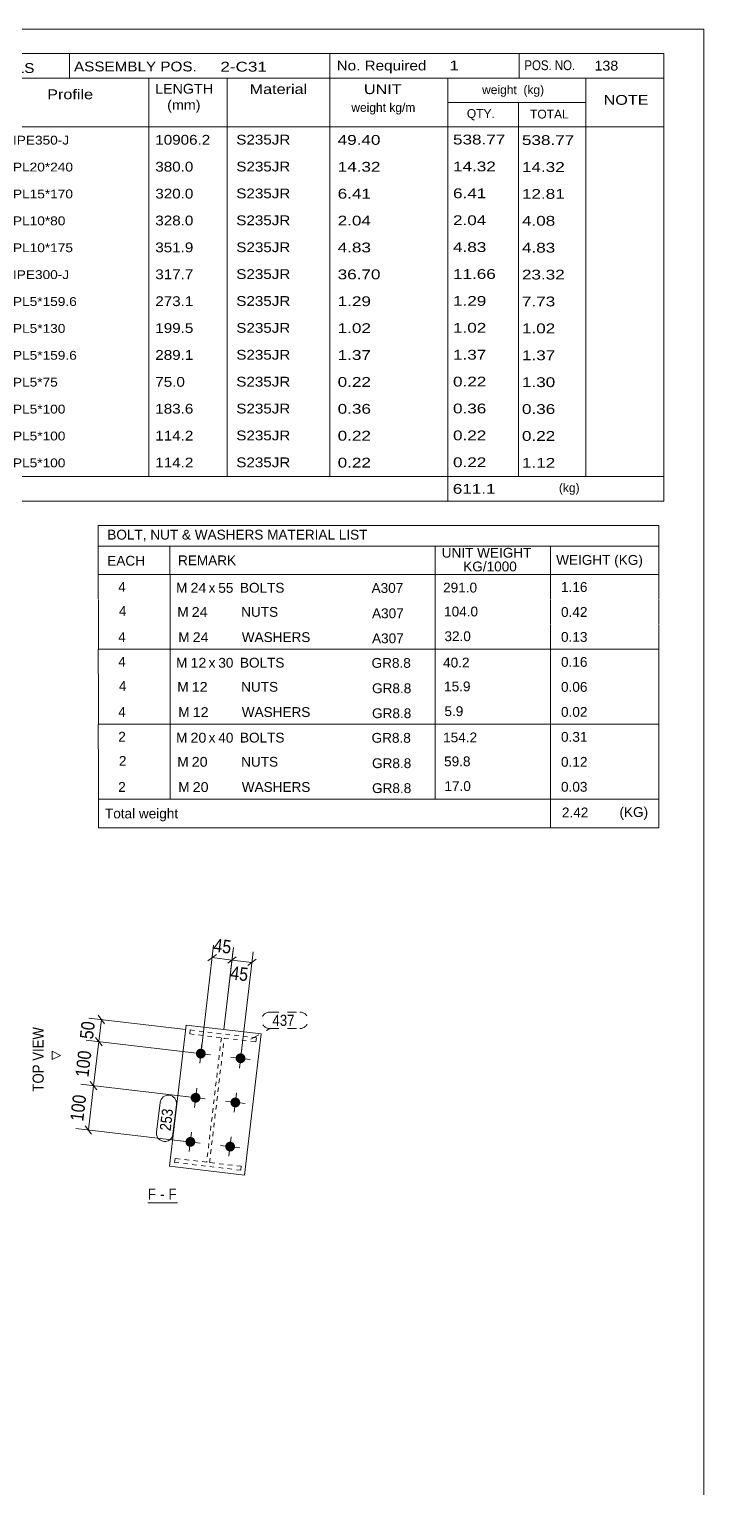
# Model space of a CAD drawing. Header units: millimetres. Extents: x 2 to 825, y 1 to 579.
# Drawn here: x 673.2 to 825, y 250.9 to 579 of the extents above; entities that cross this region are included whole.
import ezdxf

# ---------------------------------------------------------------- set-up
doc = ezdxf.new("R2010")
doc.units = ezdxf.units.MM
for name, pattern in [('XKITLINE00', [0]), ('XKITLINE01', [4, 1, -1, 1, -1]), ('XKITLINE02', [4, 2, -2]), ('XKITLINE03', [6, 3, -1, 1, -1])]:
    doc.linetypes.add(name, pattern=pattern)
for name, color, linetype, lineweight in [('Bolt', 3, 'Continuous', 0), ('Dimensions', 7, 'Continuous', 0), ('DrawingSheet', 5, 'Continuous', 0), ('OtherObjectType', 7, 'Continuous', 0), ('Part', 2, 'Continuous', 0), ('PartMark', 7, 'Continuous', 0)]:
    doc.layers.add(name, color=color, linetype=linetype, lineweight=lineweight)
doc.styles.add('ARIAL', font='ARIAL.TTF')
doc.styles.add('ARIAL_NARROW', font='ARIALN.TTF')

# ---------------------------------------------------------------- blocks, each defined once
blk = doc.blocks.new('*A121')
at = {"layer": 'Bolt'}
for points in [[(710.74, 348.7), (710.74, 348.73), (710.75, 348.75), (710.75, 348.78), (710.76, 348.81), (710.77, 348.83), (710.77, 348.86), (710.78, 348.88), (710.79, 348.91), (710.8, 348.93), (710.81, 348.96), (710.82, 348.98), (710.83, 349.01), (710.84, 349.03), (710.86, 349.06), (710.87, 349.08), (710.88, 349.1), (710.9, 349.13), (710.91, 349.15), (710.93, 349.17), (710.94, 349.19), (710.96, 349.22), (710.97, 349.24), (710.99, 349.26), (711.01, 349.28), (711.03, 349.3), (711.05, 349.32), (711.07, 349.34), (711.08, 349.35), (711.11, 349.37), (711.13, 349.39), (711.15, 349.41), (711.17, 349.42), (711.19, 349.44), (711.21, 349.45), (711.23, 349.47), (711.26, 349.48), (711.28, 349.5), (711.3, 349.51), (711.33, 349.52), (711.35, 349.54), (711.38, 349.55), (711.4, 349.56), (711.43, 349.57), (711.45, 349.58), (711.48, 349.59), (711.5, 349.59), (711.53, 349.6), (711.55, 349.61), (711.58, 349.62), (711.61, 349.62), (711.63, 349.63), (711.66, 349.63), (711.69, 349.63), (711.71, 349.64), (711.74, 349.64), (711.77, 349.64), (711.8, 349.64), (711.82, 349.64), (711.85, 349.64), (711.88, 349.64), (711.9, 349.64), (711.93, 349.64), (711.96, 349.64), (711.98, 349.63), (712.01, 349.63), (712.04, 349.62), (712.06, 349.62), (712.09, 349.61), (712.12, 349.61), (712.14, 349.6), (712.17, 349.59), (712.19, 349.58), (712.22, 349.57), (712.24, 349.56), (712.27, 349.55), (712.29, 349.54), (712.32, 349.53), (712.34, 349.52), (712.37, 349.5), (712.39, 349.49), (712.41, 349.48), (712.43, 349.46), (712.46, 349.45), (712.48, 349.43), (712.5, 349.41), (712.52, 349.4), (712.54, 349.38), (712.56, 349.36), (712.58, 349.34), (712.6, 349.33), (712.62, 349.31), (712.64, 349.29), (712.66, 349.27), (712.67, 349.25), (712.69, 349.22), (712.71, 349.2), (712.72, 349.18), (712.74, 349.16), (712.75, 349.14), (712.77, 349.11), (712.78, 349.09), (712.8, 349.07), (712.81, 349.04), (712.82, 349.02), (712.83, 348.99), (712.84, 348.97), (712.85, 348.94), (712.86, 348.92), (712.87, 348.89), (712.88, 348.87), (712.89, 348.84), (712.89, 348.82), (712.9, 348.79), (712.91, 348.76), (712.91, 348.74), (712.92, 348.71), (712.92, 348.68), (712.92, 348.66), (712.92, 348.63), (712.93, 348.6), (712.93, 348.58), (712.93, 348.55), (712.93, 348.52), (712.93, 348.5), (712.93, 348.47), (712.92, 348.44), (712.92, 348.41), (712.92, 348.39), (712.91, 348.36), (712.91, 348.33), (712.9, 348.31), (712.9, 348.28), (712.89, 348.26), (712.88, 348.23), (712.87, 348.2), (712.87, 348.18), (712.86, 348.15), (712.85, 348.13), (712.84, 348.1), (712.82, 348.08), (712.81, 348.05), (712.8, 348.03), (712.79, 348.01), (712.77, 347.98), (712.76, 347.96), (712.75, 347.94), (712.73, 347.91), (712.71, 347.89), (712.7, 347.87), (712.68, 347.85), (712.66, 347.83), (712.65, 347.81), (712.63, 347.79), (712.61, 347.77), (712.59, 347.75), (712.57, 347.73), (712.55, 347.71), (712.53, 347.7), (712.51, 347.68), (712.49, 347.66), (712.47, 347.65), (712.44, 347.63), (712.42, 347.62), (712.4, 347.6), (712.38, 347.59), (712.35, 347.58), (712.33, 347.56), (712.3, 347.55), (712.28, 347.54), (712.25, 347.53), (712.23, 347.52), (712.2, 347.51), (712.18, 347.5), (712.15, 347.49), (712.13, 347.48), (712.1, 347.48), (712.07, 347.47), (712.05, 347.47), (712.02, 347.46), (711.99, 347.46), (711.97, 347.45), (711.94, 347.45), (711.91, 347.45), (711.89, 347.45), (711.86, 347.44), (711.83, 347.44), (711.81, 347.44), (711.78, 347.44), (711.75, 347.45), (711.73, 347.45), (711.7, 347.45), (711.67, 347.45), (711.65, 347.46), (711.62, 347.46), (711.59, 347.47), (711.57, 347.47), (711.54, 347.48), (711.51, 347.49), (711.49, 347.5), (711.46, 347.51), (711.44, 347.52), (711.41, 347.52), (711.39, 347.54), (711.36, 347.55), (711.34, 347.56), (711.31, 347.57), (711.29, 347.58), (711.27, 347.6), (711.24, 347.61), (711.22, 347.63), (711.2, 347.64), (711.18, 347.66), (711.16, 347.67), (711.13, 347.69), (711.11, 347.71), (711.09, 347.72), (711.07, 347.74), (711.05, 347.76), (711.04, 347.78), (711.02, 347.8), (711, 347.82), (710.98, 347.84), (710.96, 347.86), (710.95, 347.88), (710.93, 347.91), (710.92, 347.93), (710.9, 347.95), (710.89, 347.97), (710.87, 348), (710.86, 348.02), (710.85, 348.04), (710.84, 348.07), (710.82, 348.09), (710.81, 348.12), (710.8, 348.14), (710.79, 348.17), (710.79, 348.19), (710.78, 348.22), (710.77, 348.24), (710.76, 348.27), (710.76, 348.3), (710.75, 348.32), (710.75, 348.35), (710.74, 348.38), (710.74, 348.4), (710.73, 348.43), (710.73, 348.46), (710.73, 348.48), (710.73, 348.51), (710.73, 348.54), (710.73, 348.56), (710.73, 348.59), (710.73, 348.62), (710.73, 348.65), (710.74, 348.67)], [(719.68, 347.64), (719.68, 347.67), (719.69, 347.7), (719.69, 347.72), (719.7, 347.75), (719.7, 347.78), (719.71, 347.8), (719.72, 347.83), (719.73, 347.85), (719.74, 347.88), (719.75, 347.9), (719.76, 347.93), (719.77, 347.95), (719.78, 347.98), (719.79, 348), (719.81, 348.03), (719.82, 348.05), (719.83, 348.07), (719.85, 348.09), (719.86, 348.12), (719.88, 348.14), (719.9, 348.16), (719.91, 348.18), (719.93, 348.2), (719.95, 348.22), (719.97, 348.24), (719.98, 348.26), (720, 348.28), (720.02, 348.3), (720.04, 348.32), (720.06, 348.34), (720.08, 348.35), (720.11, 348.37), (720.13, 348.38), (720.15, 348.4), (720.17, 348.41), (720.2, 348.43), (720.22, 348.44), (720.24, 348.46), (720.27, 348.47), (720.29, 348.48), (720.31, 348.49), (720.34, 348.5), (720.36, 348.51), (720.39, 348.52), (720.42, 348.53), (720.44, 348.54), (720.47, 348.55), (720.49, 348.55), (720.52, 348.56), (720.55, 348.57), (720.57, 348.57), (720.6, 348.58), (720.63, 348.58), (720.65, 348.58), (720.68, 348.59), (720.71, 348.59), (720.73, 348.59), (720.76, 348.59), (720.79, 348.59), (720.81, 348.59), (720.84, 348.59), (720.87, 348.58), (720.89, 348.58), (720.92, 348.58), (720.95, 348.57), (720.97, 348.57), (721, 348.56), (721.03, 348.56), (721.05, 348.55), (721.08, 348.54), (721.11, 348.53), (721.13, 348.53), (721.16, 348.52), (721.18, 348.51), (721.21, 348.5), (721.23, 348.49), (721.26, 348.47), (721.28, 348.46), (721.3, 348.45), (721.33, 348.44), (721.35, 348.42), (721.37, 348.41), (721.39, 348.39), (721.42, 348.38), (721.44, 348.36), (721.46, 348.34), (721.48, 348.33), (721.5, 348.31), (721.52, 348.29), (721.54, 348.27), (721.56, 348.25), (721.58, 348.23), (721.59, 348.21), (721.61, 348.19), (721.63, 348.17), (721.65, 348.15), (721.66, 348.13), (721.68, 348.1), (721.69, 348.08), (721.71, 348.06), (721.72, 348.04), (721.73, 348.01), (721.75, 347.99), (721.76, 347.96), (721.77, 347.94), (721.78, 347.91), (721.79, 347.89), (721.8, 347.86), (721.81, 347.84), (721.82, 347.81), (721.82, 347.79), (721.83, 347.76), (721.84, 347.74), (721.84, 347.71), (721.85, 347.68), (721.85, 347.66), (721.86, 347.63), (721.86, 347.6), (721.86, 347.58), (721.86, 347.55), (721.87, 347.52), (721.87, 347.49), (721.87, 347.47), (721.86, 347.44), (721.86, 347.41), (721.86, 347.39), (721.86, 347.36), (721.85, 347.33), (721.85, 347.31), (721.85, 347.28), (721.84, 347.25), (721.83, 347.23), (721.83, 347.2), (721.82, 347.17), (721.81, 347.15), (721.8, 347.12), (721.79, 347.1), (721.78, 347.07), (721.77, 347.05), (721.76, 347.02), (721.75, 347), (721.74, 346.98), (721.73, 346.95), (721.71, 346.93), (721.7, 346.9), (721.68, 346.88), (721.67, 346.86), (721.65, 346.84), (721.64, 346.82), (721.62, 346.8), (721.6, 346.77), (721.58, 346.75), (721.57, 346.73), (721.55, 346.71), (721.53, 346.7), (721.51, 346.68), (721.49, 346.66), (721.47, 346.64), (721.45, 346.62), (721.43, 346.61), (721.4, 346.59), (721.38, 346.58), (721.36, 346.56), (721.34, 346.55), (721.31, 346.53), (721.29, 346.52), (721.27, 346.51), (721.24, 346.5), (721.22, 346.49), (721.19, 346.47), (721.17, 346.46), (721.14, 346.45), (721.12, 346.45), (721.09, 346.44), (721.06, 346.43), (721.04, 346.42), (721.01, 346.42), (720.99, 346.41), (720.96, 346.41), (720.93, 346.4), (720.91, 346.4), (720.88, 346.39), (720.85, 346.39), (720.83, 346.39), (720.8, 346.39), (720.77, 346.39), (720.74, 346.39), (720.72, 346.39), (720.69, 346.39), (720.66, 346.39), (720.64, 346.4), (720.61, 346.4), (720.58, 346.4), (720.56, 346.41), (720.53, 346.41), (720.5, 346.42), (720.48, 346.43), (720.45, 346.43), (720.43, 346.44), (720.4, 346.45), (720.38, 346.46), (720.35, 346.47), (720.33, 346.48), (720.3, 346.49), (720.28, 346.5), (720.25, 346.52), (720.23, 346.53), (720.21, 346.54), (720.18, 346.56), (720.16, 346.57), (720.14, 346.59), (720.12, 346.6), (720.09, 346.62), (720.07, 346.63), (720.05, 346.65), (720.03, 346.67), (720.01, 346.69), (719.99, 346.71), (719.97, 346.73), (719.95, 346.75), (719.94, 346.77), (719.92, 346.79), (719.9, 346.81), (719.89, 346.83), (719.87, 346.85), (719.85, 346.87), (719.84, 346.9), (719.83, 346.92), (719.81, 346.94), (719.8, 346.96), (719.79, 346.99), (719.77, 347.01), (719.76, 347.04), (719.75, 347.06), (719.74, 347.09), (719.73, 347.11), (719.72, 347.14), (719.71, 347.16), (719.71, 347.19), (719.7, 347.22), (719.69, 347.24), (719.69, 347.27), (719.68, 347.29), (719.68, 347.32), (719.67, 347.35), (719.67, 347.38), (719.67, 347.4), (719.67, 347.43), (719.67, 347.46), (719.67, 347.48), (719.67, 347.51), (719.67, 347.54), (719.67, 347.56), (719.67, 347.59), (719.67, 347.62)], [(709.57, 338.77), (709.57, 338.79), (709.58, 338.82), (709.58, 338.85), (709.59, 338.87), (709.59, 338.9), (709.6, 338.93), (709.61, 338.95), (709.62, 338.98), (709.63, 339), (709.64, 339.03), (709.65, 339.05), (709.66, 339.08), (709.67, 339.1), (709.68, 339.13), (709.7, 339.15), (709.71, 339.17), (709.72, 339.2), (709.74, 339.22), (709.75, 339.24), (709.77, 339.26), (709.79, 339.28), (709.8, 339.31), (709.82, 339.33), (709.84, 339.35), (709.86, 339.37), (709.87, 339.39), (709.89, 339.41), (709.91, 339.42), (709.93, 339.44), (709.95, 339.46), (709.97, 339.48), (710, 339.49), (710.02, 339.51), (710.04, 339.52), (710.06, 339.54), (710.09, 339.55), (710.11, 339.57), (710.13, 339.58), (710.16, 339.59), (710.18, 339.6), (710.2, 339.62), (710.23, 339.63), (710.25, 339.64), (710.28, 339.65), (710.31, 339.65), (710.33, 339.66), (710.36, 339.67), (710.38, 339.68), (710.41, 339.68), (710.44, 339.69), (710.46, 339.7), (710.49, 339.7), (710.52, 339.7), (710.54, 339.71), (710.57, 339.71), (710.6, 339.71), (710.62, 339.71), (710.65, 339.71), (710.68, 339.71), (710.7, 339.71), (710.73, 339.71), (710.76, 339.71), (710.78, 339.7), (710.81, 339.7), (710.84, 339.7), (710.86, 339.69), (710.89, 339.69), (710.92, 339.68), (710.94, 339.67), (710.97, 339.67), (711, 339.66), (711.02, 339.65), (711.05, 339.64), (711.07, 339.63), (711.1, 339.62), (711.12, 339.61), (711.15, 339.6), (711.17, 339.59), (711.19, 339.57), (711.22, 339.56), (711.24, 339.54), (711.26, 339.53), (711.28, 339.51), (711.31, 339.5), (711.33, 339.48), (711.35, 339.47), (711.37, 339.45), (711.39, 339.43), (711.41, 339.41), (711.43, 339.39), (711.45, 339.37), (711.47, 339.36), (711.49, 339.34), (711.5, 339.31), (711.52, 339.29), (711.54, 339.27), (711.55, 339.25), (711.57, 339.23), (711.58, 339.21), (711.6, 339.18), (711.61, 339.16), (711.62, 339.14), (711.64, 339.11), (711.65, 339.09), (711.66, 339.06), (711.67, 339.04), (711.68, 339.01), (711.69, 338.99), (711.7, 338.96), (711.71, 338.94), (711.71, 338.91), (711.72, 338.89), (711.73, 338.86), (711.73, 338.83), (711.74, 338.81), (711.74, 338.78), (711.75, 338.75), (711.75, 338.73), (711.75, 338.7), (711.75, 338.67), (711.76, 338.65), (711.76, 338.62), (711.76, 338.59), (711.75, 338.56), (711.75, 338.54), (711.75, 338.51), (711.75, 338.48), (711.74, 338.46), (711.74, 338.43), (711.74, 338.4), (711.73, 338.38), (711.72, 338.35), (711.72, 338.32), (711.71, 338.3), (711.7, 338.27), (711.69, 338.25), (711.68, 338.22), (711.67, 338.2), (711.66, 338.17), (711.65, 338.15), (711.64, 338.12), (711.63, 338.1), (711.62, 338.08), (711.6, 338.05), (711.59, 338.03), (711.57, 338.01), (711.56, 337.98), (711.54, 337.96), (711.53, 337.94), (711.51, 337.92), (711.49, 337.9), (711.47, 337.88), (711.46, 337.86), (711.44, 337.84), (711.42, 337.82), (711.4, 337.8), (711.38, 337.78), (711.36, 337.77), (711.34, 337.75), (711.32, 337.73), (711.29, 337.72), (711.27, 337.7), (711.25, 337.69), (711.23, 337.67), (711.2, 337.66), (711.18, 337.64), (711.16, 337.63), (711.13, 337.62), (711.11, 337.61), (711.08, 337.6), (711.06, 337.59), (711.03, 337.58), (711.01, 337.57), (710.98, 337.56), (710.95, 337.55), (710.93, 337.55), (710.9, 337.54), (710.88, 337.53), (710.85, 337.53), (710.82, 337.53), (710.8, 337.52), (710.77, 337.52), (710.74, 337.52), (710.72, 337.51), (710.69, 337.51), (710.66, 337.51), (710.63, 337.51), (710.61, 337.51), (710.58, 337.51), (710.55, 337.52), (710.53, 337.52), (710.5, 337.52), (710.47, 337.53), (710.45, 337.53), (710.42, 337.54), (710.39, 337.54), (710.37, 337.55), (710.34, 337.56), (710.32, 337.57), (710.29, 337.57), (710.27, 337.58), (710.24, 337.59), (710.22, 337.6), (710.19, 337.62), (710.17, 337.63), (710.14, 337.64), (710.12, 337.65), (710.1, 337.67), (710.07, 337.68), (710.05, 337.69), (710.03, 337.71), (710.01, 337.73), (709.98, 337.74), (709.96, 337.76), (709.94, 337.78), (709.92, 337.79), (709.9, 337.81), (709.88, 337.83), (709.86, 337.85), (709.84, 337.87), (709.83, 337.89), (709.81, 337.91), (709.79, 337.93), (709.78, 337.95), (709.76, 337.97), (709.74, 338), (709.73, 338.02), (709.72, 338.04), (709.7, 338.07), (709.69, 338.09), (709.68, 338.11), (709.66, 338.14), (709.65, 338.16), (709.64, 338.19), (709.63, 338.21), (709.62, 338.24), (709.61, 338.26), (709.6, 338.29), (709.6, 338.31), (709.59, 338.34), (709.58, 338.37), (709.58, 338.39), (709.57, 338.42), (709.57, 338.45), (709.56, 338.47), (709.56, 338.5), (709.56, 338.53), (709.56, 338.55), (709.56, 338.58), (709.56, 338.61), (709.56, 338.63), (709.56, 338.66), (709.56, 338.69), (709.56, 338.71), (709.56, 338.74)], [(718.5, 337.71), (718.51, 337.74), (718.51, 337.77), (718.52, 337.79), (718.53, 337.82), (718.53, 337.85), (718.54, 337.87), (718.55, 337.9), (718.56, 337.92), (718.57, 337.95), (718.58, 337.97), (718.59, 338), (718.6, 338.02), (718.61, 338.05), (718.62, 338.07), (718.63, 338.09), (718.65, 338.12), (718.66, 338.14), (718.68, 338.16), (718.69, 338.19), (718.71, 338.21), (718.72, 338.23), (718.74, 338.25), (718.76, 338.27), (718.77, 338.29), (718.79, 338.31), (718.81, 338.33), (718.83, 338.35), (718.85, 338.37), (718.87, 338.39), (718.89, 338.4), (718.91, 338.42), (718.93, 338.44), (718.96, 338.45), (718.98, 338.47), (719, 338.48), (719.02, 338.5), (719.05, 338.51), (719.07, 338.52), (719.09, 338.54), (719.12, 338.55), (719.14, 338.56), (719.17, 338.57), (719.19, 338.58), (719.22, 338.59), (719.24, 338.6), (719.27, 338.61), (719.29, 338.62), (719.32, 338.62), (719.35, 338.63), (719.37, 338.64), (719.4, 338.64), (719.43, 338.64), (719.45, 338.65), (719.48, 338.65), (719.51, 338.65), (719.53, 338.66), (719.56, 338.66), (719.59, 338.66), (719.62, 338.66), (719.64, 338.66), (719.67, 338.65), (719.7, 338.65), (719.72, 338.65), (719.75, 338.65), (719.78, 338.64), (719.8, 338.64), (719.83, 338.63), (719.86, 338.63), (719.88, 338.62), (719.91, 338.61), (719.93, 338.6), (719.96, 338.6), (719.98, 338.59), (720.01, 338.58), (720.03, 338.57), (720.06, 338.55), (720.08, 338.54), (720.11, 338.53), (720.13, 338.52), (720.15, 338.5), (720.18, 338.49), (720.2, 338.48), (720.22, 338.46), (720.24, 338.44), (720.27, 338.43), (720.29, 338.41), (720.31, 338.39), (720.33, 338.38), (720.35, 338.36), (720.37, 338.34), (720.39, 338.32), (720.41, 338.3), (720.42, 338.28), (720.44, 338.26), (720.46, 338.24), (720.47, 338.22), (720.49, 338.2), (720.51, 338.17), (720.52, 338.15), (720.53, 338.13), (720.55, 338.1), (720.56, 338.08), (720.57, 338.06), (720.59, 338.03), (720.6, 338.01), (720.61, 337.98), (720.62, 337.96), (720.63, 337.93), (720.64, 337.91), (720.64, 337.88), (720.65, 337.86), (720.66, 337.83), (720.67, 337.8), (720.67, 337.78), (720.68, 337.75), (720.68, 337.72), (720.68, 337.7), (720.69, 337.67), (720.69, 337.64), (720.69, 337.62), (720.69, 337.59), (720.69, 337.56), (720.69, 337.54), (720.69, 337.51), (720.69, 337.48), (720.69, 337.46), (720.69, 337.43), (720.68, 337.4), (720.68, 337.38), (720.67, 337.35), (720.67, 337.32), (720.66, 337.3), (720.66, 337.27), (720.65, 337.24), (720.64, 337.22), (720.63, 337.19), (720.62, 337.17), (720.61, 337.14), (720.6, 337.12), (720.59, 337.09), (720.58, 337.07), (720.57, 337.04), (720.55, 337.02), (720.54, 337), (720.53, 336.97), (720.51, 336.95), (720.5, 336.93), (720.48, 336.91), (720.46, 336.89), (720.45, 336.86), (720.43, 336.84), (720.41, 336.82), (720.39, 336.8), (720.38, 336.78), (720.36, 336.76), (720.34, 336.75), (720.32, 336.73), (720.3, 336.71), (720.28, 336.69), (720.25, 336.68), (720.23, 336.66), (720.21, 336.65), (720.19, 336.63), (720.16, 336.62), (720.14, 336.6), (720.12, 336.59), (720.09, 336.58), (720.07, 336.57), (720.04, 336.55), (720.02, 336.54), (720, 336.53), (719.97, 336.52), (719.94, 336.51), (719.92, 336.51), (719.89, 336.5), (719.87, 336.49), (719.84, 336.49), (719.81, 336.48), (719.79, 336.47), (719.76, 336.47), (719.73, 336.47), (719.71, 336.46), (719.68, 336.46), (719.65, 336.46), (719.63, 336.46), (719.6, 336.46), (719.57, 336.46), (719.55, 336.46), (719.52, 336.46), (719.49, 336.46), (719.46, 336.47), (719.44, 336.47), (719.41, 336.47), (719.38, 336.48), (719.36, 336.48), (719.33, 336.49), (719.31, 336.5), (719.28, 336.5), (719.25, 336.51), (719.23, 336.52), (719.2, 336.53), (719.18, 336.54), (719.15, 336.55), (719.13, 336.56), (719.1, 336.57), (719.08, 336.58), (719.06, 336.6), (719.03, 336.61), (719.01, 336.63), (718.99, 336.64), (718.97, 336.65), (718.94, 336.67), (718.92, 336.69), (718.9, 336.7), (718.88, 336.72), (718.86, 336.74), (718.84, 336.76), (718.82, 336.78), (718.8, 336.79), (718.78, 336.81), (718.76, 336.83), (718.75, 336.86), (718.73, 336.88), (718.71, 336.9), (718.7, 336.92), (718.68, 336.94), (718.67, 336.96), (718.65, 336.99), (718.64, 337.01), (718.63, 337.03), (718.61, 337.06), (718.6, 337.08), (718.59, 337.11), (718.58, 337.13), (718.57, 337.16), (718.56, 337.18), (718.55, 337.21), (718.54, 337.23), (718.54, 337.26), (718.53, 337.28), (718.52, 337.31), (718.52, 337.34), (718.51, 337.36), (718.51, 337.39), (718.5, 337.42), (718.5, 337.44), (718.5, 337.47), (718.5, 337.5), (718.49, 337.52), (718.49, 337.55), (718.49, 337.58), (718.49, 337.61), (718.5, 337.63), (718.5, 337.66), (718.5, 337.69)], [(708.39, 328.84), (708.4, 328.86), (708.4, 328.89), (708.41, 328.92), (708.42, 328.94), (708.42, 328.97), (708.43, 329), (708.44, 329.02), (708.45, 329.05), (708.46, 329.07), (708.47, 329.1), (708.48, 329.12), (708.49, 329.15), (708.5, 329.17), (708.51, 329.19), (708.52, 329.22), (708.54, 329.24), (708.55, 329.26), (708.57, 329.29), (708.58, 329.31), (708.6, 329.33), (708.61, 329.35), (708.63, 329.37), (708.65, 329.4), (708.66, 329.42), (708.68, 329.44), (708.7, 329.45), (708.72, 329.47), (708.74, 329.49), (708.76, 329.51), (708.78, 329.53), (708.8, 329.54), (708.82, 329.56), (708.85, 329.58), (708.87, 329.59), (708.89, 329.61), (708.91, 329.62), (708.94, 329.64), (708.96, 329.65), (708.98, 329.66), (709.01, 329.67), (709.03, 329.68), (709.06, 329.7), (709.08, 329.71), (709.11, 329.71), (709.13, 329.72), (709.16, 329.73), (709.18, 329.74), (709.21, 329.75), (709.24, 329.75), (709.26, 329.76), (709.29, 329.76), (709.32, 329.77), (709.34, 329.77), (709.37, 329.78), (709.4, 329.78), (709.42, 329.78), (709.45, 329.78), (709.48, 329.78), (709.51, 329.78), (709.53, 329.78), (709.56, 329.78), (709.59, 329.78), (709.61, 329.77), (709.64, 329.77), (709.67, 329.77), (709.69, 329.76), (709.72, 329.76), (709.75, 329.75), (709.77, 329.74), (709.8, 329.74), (709.82, 329.73), (709.85, 329.72), (709.87, 329.71), (709.9, 329.7), (709.92, 329.69), (709.95, 329.68), (709.97, 329.67), (710, 329.65), (710.02, 329.64), (710.04, 329.63), (710.07, 329.61), (710.09, 329.6), (710.11, 329.58), (710.13, 329.57), (710.16, 329.55), (710.18, 329.54), (710.2, 329.52), (710.22, 329.5), (710.24, 329.48), (710.26, 329.46), (710.28, 329.44), (710.3, 329.42), (710.31, 329.4), (710.33, 329.38), (710.35, 329.36), (710.36, 329.34), (710.38, 329.32), (710.4, 329.3), (710.41, 329.27), (710.42, 329.25), (710.44, 329.23), (710.45, 329.2), (710.46, 329.18), (710.48, 329.16), (710.49, 329.13), (710.5, 329.11), (710.51, 329.08), (710.52, 329.06), (710.53, 329.03), (710.53, 329.01), (710.54, 328.98), (710.55, 328.95), (710.56, 328.93), (710.56, 328.9), (710.57, 328.87), (710.57, 328.85), (710.57, 328.82), (710.58, 328.79), (710.58, 328.77), (710.58, 328.74), (710.58, 328.71), (710.58, 328.69), (710.58, 328.66), (710.58, 328.63), (710.58, 328.61), (710.58, 328.58), (710.58, 328.55), (710.57, 328.53), (710.57, 328.5), (710.56, 328.47), (710.56, 328.45), (710.55, 328.42), (710.55, 328.39), (710.54, 328.37), (710.53, 328.34), (710.52, 328.32), (710.51, 328.29), (710.5, 328.27), (710.49, 328.24), (710.48, 328.22), (710.47, 328.19), (710.46, 328.17), (710.44, 328.14), (710.43, 328.12), (710.42, 328.1), (710.4, 328.07), (710.39, 328.05), (710.37, 328.03), (710.35, 328.01), (710.34, 327.99), (710.32, 327.97), (710.3, 327.95), (710.28, 327.93), (710.27, 327.91), (710.25, 327.89), (710.23, 327.87), (710.21, 327.85), (710.19, 327.83), (710.17, 327.82), (710.14, 327.8), (710.12, 327.79), (710.1, 327.77), (710.08, 327.76), (710.05, 327.74), (710.03, 327.73), (710.01, 327.71), (709.98, 327.7), (709.96, 327.69), (709.93, 327.68), (709.91, 327.67), (709.89, 327.66), (709.86, 327.65), (709.83, 327.64), (709.81, 327.63), (709.78, 327.62), (709.76, 327.62), (709.73, 327.61), (709.7, 327.6), (709.68, 327.6), (709.65, 327.59), (709.62, 327.59), (709.6, 327.59), (709.57, 327.58), (709.54, 327.58), (709.52, 327.58), (709.49, 327.58), (709.46, 327.58), (709.44, 327.58), (709.41, 327.58), (709.38, 327.59), (709.35, 327.59), (709.33, 327.59), (709.3, 327.6), (709.27, 327.6), (709.25, 327.61), (709.22, 327.61), (709.2, 327.62), (709.17, 327.63), (709.14, 327.63), (709.12, 327.64), (709.09, 327.65), (709.07, 327.66), (709.04, 327.67), (709.02, 327.68), (708.99, 327.7), (708.97, 327.71), (708.95, 327.72), (708.92, 327.73), (708.9, 327.75), (708.88, 327.76), (708.86, 327.78), (708.83, 327.79), (708.81, 327.81), (708.79, 327.83), (708.77, 327.84), (708.75, 327.86), (708.73, 327.88), (708.71, 327.9), (708.69, 327.92), (708.67, 327.94), (708.65, 327.96), (708.64, 327.98), (708.62, 328), (708.6, 328.02), (708.59, 328.04), (708.57, 328.07), (708.56, 328.09), (708.54, 328.11), (708.53, 328.13), (708.52, 328.16), (708.5, 328.18), (708.49, 328.21), (708.48, 328.23), (708.47, 328.25), (708.46, 328.28), (708.45, 328.31), (708.44, 328.33), (708.43, 328.36), (708.43, 328.38), (708.42, 328.41), (708.41, 328.43), (708.41, 328.46), (708.4, 328.49), (708.4, 328.51), (708.39, 328.54), (708.39, 328.57), (708.39, 328.59), (708.39, 328.62), (708.38, 328.65), (708.38, 328.68), (708.38, 328.7), (708.38, 328.73), (708.39, 328.76), (708.39, 328.78), (708.39, 328.81)], [(717.33, 327.78), (717.34, 327.81), (717.34, 327.84), (717.35, 327.86), (717.35, 327.89), (717.36, 327.91), (717.37, 327.94), (717.38, 327.97), (717.38, 327.99), (717.39, 328.02), (717.4, 328.04), (717.41, 328.07), (717.43, 328.09), (717.44, 328.12), (717.45, 328.14), (717.46, 328.16), (717.48, 328.19), (717.49, 328.21), (717.5, 328.23), (717.52, 328.26), (717.53, 328.28), (717.55, 328.3), (717.57, 328.32), (717.59, 328.34), (717.6, 328.36), (717.62, 328.38), (717.64, 328.4), (717.66, 328.42), (717.68, 328.44), (717.7, 328.46), (717.72, 328.47), (717.74, 328.49), (717.76, 328.51), (717.78, 328.52), (717.81, 328.54), (717.83, 328.55), (717.85, 328.57), (717.87, 328.58), (717.9, 328.59), (717.92, 328.61), (717.95, 328.62), (717.97, 328.63), (718, 328.64), (718.02, 328.65), (718.05, 328.66), (718.07, 328.67), (718.1, 328.68), (718.12, 328.69), (718.15, 328.69), (718.18, 328.7), (718.2, 328.7), (718.23, 328.71), (718.25, 328.71), (718.28, 328.72), (718.31, 328.72), (718.34, 328.72), (718.36, 328.72), (718.39, 328.73), (718.42, 328.73), (718.44, 328.73), (718.47, 328.73), (718.5, 328.72), (718.52, 328.72), (718.55, 328.72), (718.58, 328.72), (718.6, 328.71), (718.63, 328.71), (718.66, 328.7), (718.68, 328.69), (718.71, 328.69), (718.74, 328.68), (718.76, 328.67), (718.79, 328.66), (718.81, 328.65), (718.84, 328.64), (718.86, 328.63), (718.89, 328.62), (718.91, 328.61), (718.94, 328.6), (718.96, 328.59), (718.98, 328.57), (719.01, 328.56), (719.03, 328.54), (719.05, 328.53), (719.07, 328.51), (719.09, 328.5), (719.12, 328.48), (719.14, 328.46), (719.16, 328.45), (719.18, 328.43), (719.2, 328.41), (719.21, 328.39), (719.23, 328.37), (719.25, 328.35), (719.27, 328.33), (719.29, 328.31), (719.3, 328.29), (719.32, 328.26), (719.33, 328.24), (719.35, 328.22), (719.36, 328.2), (719.38, 328.17), (719.39, 328.15), (719.4, 328.13), (719.41, 328.1), (719.43, 328.08), (719.44, 328.05), (719.45, 328.03), (719.46, 328), (719.46, 327.98), (719.47, 327.95), (719.48, 327.93), (719.49, 327.9), (719.49, 327.87), (719.5, 327.85), (719.5, 327.82), (719.51, 327.79), (719.51, 327.77), (719.52, 327.74), (719.52, 327.71), (719.52, 327.69), (719.52, 327.66), (719.52, 327.63), (719.52, 327.61), (719.52, 327.58), (719.52, 327.55), (719.52, 327.52), (719.51, 327.5), (719.51, 327.47), (719.51, 327.44), (719.5, 327.42), (719.5, 327.39), (719.49, 327.36), (719.48, 327.34), (719.48, 327.31), (719.47, 327.29), (719.46, 327.26), (719.45, 327.24), (719.44, 327.21), (719.43, 327.19), (719.42, 327.16), (719.41, 327.14), (719.39, 327.11), (719.38, 327.09), (719.37, 327.07), (719.35, 327.04), (719.34, 327.02), (719.32, 327), (719.31, 326.98), (719.29, 326.95), (719.28, 326.93), (719.26, 326.91), (719.24, 326.89), (719.22, 326.87), (719.2, 326.85), (719.18, 326.83), (719.16, 326.82), (719.14, 326.8), (719.12, 326.78), (719.1, 326.76), (719.08, 326.75), (719.06, 326.73), (719.04, 326.72), (719.02, 326.7), (718.99, 326.69), (718.97, 326.67), (718.95, 326.66), (718.92, 326.65), (718.9, 326.63), (718.87, 326.62), (718.85, 326.61), (718.82, 326.6), (718.8, 326.59), (718.77, 326.58), (718.75, 326.58), (718.72, 326.57), (718.69, 326.56), (718.67, 326.55), (718.64, 326.55), (718.62, 326.54), (718.59, 326.54), (718.56, 326.54), (718.54, 326.53), (718.51, 326.53), (718.48, 326.53), (718.45, 326.53), (718.43, 326.53), (718.4, 326.53), (718.37, 326.53), (718.35, 326.53), (718.32, 326.53), (718.29, 326.53), (718.27, 326.54), (718.24, 326.54), (718.21, 326.55), (718.19, 326.55), (718.16, 326.56), (718.13, 326.56), (718.11, 326.57), (718.08, 326.58), (718.06, 326.59), (718.03, 326.6), (718.01, 326.61), (717.98, 326.62), (717.96, 326.63), (717.93, 326.64), (717.91, 326.65), (717.88, 326.67), (717.86, 326.68), (717.84, 326.69), (717.82, 326.71), (717.79, 326.72), (717.77, 326.74), (717.75, 326.76), (717.73, 326.77), (717.71, 326.79), (717.69, 326.81), (717.67, 326.83), (717.65, 326.84), (717.63, 326.86), (717.61, 326.88), (717.59, 326.9), (717.58, 326.92), (717.56, 326.95), (717.54, 326.97), (717.53, 326.99), (717.51, 327.01), (717.5, 327.03), (717.48, 327.06), (717.47, 327.08), (717.45, 327.1), (717.44, 327.13), (717.43, 327.15), (717.42, 327.18), (717.41, 327.2), (717.4, 327.23), (717.39, 327.25), (717.38, 327.28), (717.37, 327.3), (717.36, 327.33), (717.36, 327.35), (717.35, 327.38), (717.34, 327.41), (717.34, 327.43), (717.33, 327.46), (717.33, 327.49), (717.33, 327.51), (717.33, 327.54), (717.32, 327.57), (717.32, 327.59), (717.32, 327.62), (717.32, 327.65), (717.32, 327.67), (717.32, 327.7), (717.33, 327.73), (717.33, 327.76)]]:
    blk.add_hatch(color=3, dxfattribs=at).paths.add_polyline_path(points, flags=17)
at = {"layer": 'Bolt', "color": 3, "linetype": 'XKITLINE00', "lineweight": 0}
for p, q in [((709.64, 348.8), (714.01, 348.29)), ((711.57, 346.36), (712.09, 350.73)), ((720.51, 345.3), (721.02, 349.67)), ((718.58, 347.75), (722.95, 347.23)), ((708.47, 338.87), (712.84, 338.35)), ((710.4, 336.43), (710.91, 340.8)), ((719.34, 335.37), (719.85, 339.74)), ((717.41, 337.82), (721.78, 337.3)), ((707.3, 328.94), (711.67, 328.42)), ((709.23, 326.5), (709.74, 330.87)), ((718.16, 325.44), (718.68, 329.81)), ((716.24, 327.88), (720.61, 327.37))]:
    blk.add_line(p, q, dxfattribs=at)
blk = doc.blocks.new('*A122')
at = {"layer": 'Part', "color": 7, "linetype": 'XKITLINE01', "lineweight": 0}
for p, q in [((709.43, 353.86), (709.33, 352.97)), ((709.33, 352.97), (716.45, 352.13)), ((724.33, 352.1), (709.43, 353.86)), ((716.45, 352.13), (713.15, 324.12)), ((713.8, 324.04), (717.1, 352.05)), ((717.1, 352.05), (724.23, 351.21)), ((724.23, 351.21), (724.33, 352.1)), ((706.02, 324.96), (705.92, 324.07)), ((713.15, 324.12), (706.02, 324.96)), ((705.92, 324.07), (720.82, 322.31)), ((720.92, 323.2), (713.8, 324.04)), ((720.82, 322.31), (720.92, 323.2))]:
    blk.add_line(p, q, dxfattribs=at)
at = {"layer": 'Part', "color": 7, "linetype": 'XKITLINE03', "lineweight": 0}
blk.add_line((715.13, 338.08), (715.13, 338.08), dxfattribs=at)
blk = doc.blocks.new('*A123')
at = {"layer": 'Part', "color": 2, "linetype": 'XKITLINE00', "lineweight": 0}
for p, q in [((704.81, 323.19), (708.56, 354.97)), ((708.56, 354.97), (725.44, 352.98)), ((721.69, 321.2), (725.44, 352.98)), ((704.81, 323.19), (721.69, 321.2))]:
    blk.add_line(p, q, dxfattribs=at)
blk = doc.blocks.new('*A153')
at = {"layer": 'DrawingSheet', "color": 5, "linetype": 'XKITLINE00', "lineweight": 0}
for p, q in [((825, 579), (5, 579)), ((825, 5), (825, 579))]:
    blk.add_line(p, q, dxfattribs=at)
blk = doc.blocks.new('*A154')
at = {"layer": 'OtherObjectType', "color": 7, "linetype": 'XKITLINE00', "lineweight": 0}
for p, q in [((688.76, 467.35), (688.75, 456.35)), ((688.76, 467.35), (814.88, 467.35)), ((814.88, 467.35), (814.88, 456.35)), ((688.75, 462.7), (814.88, 462.7)), ((704.87, 462.71), (704.87, 456.35)), ((764.57, 462.71), (764.57, 456.35)), ((790.47, 462.69), (790.47, 456.35)), ((688.76, 456.32), (688.76, 450.82)), ((688.77, 456.35), (814.88, 456.35)), ((704.92, 456.35), (704.92, 450.73)), ((764.57, 456.35), (764.57, 450.73)), ((790.5, 456.35), (790.5, 450.85)), ((814.88, 456.35), (814.88, 450.85)), ((688.79, 450.73), (688.79, 445.12)), ((704.95, 450.73), (704.95, 445.11)), ((764.57, 450.73), (764.57, 445.11)), ((790.5, 450.73), (790.5, 445.23)), ((814.88, 450.73), (814.88, 445.23)), ((688.79, 445.1), (688.79, 439.53)), ((704.95, 445.11), (704.95, 439.49)), ((764.57, 445.11), (764.57, 439.49)), ((790.5, 445.11), (790.5, 439.5)), ((814.88, 445.11), (814.88, 439.5)), ((814.88, 439.5), (688.75, 439.53)), ((688.76, 439.46), (688.76, 433.96)), ((704.92, 439.49), (704.92, 433.87)), ((764.57, 439.49), (764.57, 433.87)), ((790.5, 439.49), (790.5, 433.99)), ((814.88, 439.49), (814.88, 433.99)), ((688.79, 433.87), (688.79, 428.26)), ((704.95, 433.87), (704.95, 428.26)), ((764.57, 433.87), (764.57, 428.26)), ((790.5, 433.87), (790.5, 428.37)), ((814.88, 433.87), (814.88, 428.37)), ((688.79, 428.24), (688.79, 422.67)), ((704.95, 428.25), (704.95, 422.64)), ((764.57, 428.26), (764.57, 422.64)), ((790.5, 428.25), (790.5, 422.65)), ((814.88, 428.25), (814.88, 422.64)), ((814.88, 422.64), (688.75, 422.67)), ((688.76, 422.61), (688.76, 417.11)), ((704.92, 422.63), (704.92, 417.02)), ((764.57, 422.64), (764.57, 417.02)), ((790.5, 422.63), (790.5, 417.13)), ((814.88, 422.64), (814.88, 417.14)), ((688.79, 417.02), (688.79, 411.4)), ((704.95, 417.02), (704.95, 411.4)), ((764.57, 417.02), (764.57, 411.4)), ((790.5, 417.01), (790.5, 411.51)), ((814.88, 417.02), (814.88, 411.52)), ((688.79, 411.38), (688.79, 405.82)), ((704.95, 411.4), (704.95, 405.78)), ((764.57, 411.4), (764.57, 405.78)), ((790.5, 411.4), (790.5, 405.79)), ((814.88, 411.4), (814.88, 405.79)), ((814.88, 405.79), (688.75, 405.82)), ((688.78, 405.78), (688.78, 399.37)), ((688.85, 405.78), (814.87, 405.78)), ((790.5, 405.75), (790.5, 399.33)), ((814.87, 405.75), (814.87, 399.34)), ((688.77, 399.33), (814.87, 399.33))]:
    blk.add_line(p, q, dxfattribs=at)
at = {"layer": 'OtherObjectType', "color": 7, "style": 'ARIAL_NARROW'}
for s, width, p in [('BOLT, NUT & WASHERS MATERIAL LIST', 1.211571, (690.79, 464.19)), ('EACH', 1.211571, (690.78, 458.32)), ('REMARK', 1.211571, (706.7, 458.41)), ('UNIT WEIGHT', 1.211571, (766.03, 460.12)), ('WEIGHT (KG)', 1.211571, (791.78, 458.5)), (' KG/1000', 1.211571, (770.02, 457.03)), ('4', 1.211571, (693.26, 452.45)), ('M', 1.211571, (706.26, 452.25)), ('24', 1.275, (709.5, 452.23)), ('x', 1.211571, (713.58, 452.23)), ('55', 1.211571, (715.76, 452.22)), ('BOLTS', 1.211571, (720.63, 452.24)), ('A307', 1.211571, (750.25, 452.19)), ('291.0', 1.211571, (766.34, 452.28)), ('1.16', 1.211571, (792.87, 452.41)), ('4', 1.211571, (693.4, 447.01)), ('M', 1.211571, (706.54, 446.81)), ('24', 1.275, (709.78, 446.79)), ('NUTS', 1.211571, (720.91, 446.81)), ('A307', 1.211571, (750.35, 446.49)), ('104.0', 1.211571, (766.56, 446.9)), ('0.42', 1.211571, (792.87, 446.79)), ('4', 1.211571, (693.24, 441.14)), ('M', 1.211571, (706.76, 441.14)), ('24', 1.275, (710, 441.12)), ('WASHERS', 1.211571, (721.04, 441.13)), ('A307', 1.211571, (750.35, 440.87)), ('32.0', 1.211571, (766.64, 441.34)), ('0.13', 1.211571, (792.87, 441.18)), ('4', 1.211571, (693.26, 435.6)), ('M', 1.211571, (706.26, 435.39)), ('12', 1.275, (709.5, 435.37)), ('x', 1.211571, (713.58, 435.37)), ('30', 1.211571, (715.76, 435.36)), ('BOLTS', 1.211571, (720.63, 435.38)), ('GR8.8', 1.211571, (750.25, 435.33)), ('40.2', 1.211571, (766.34, 435.42)), ('0.16', 1.211571, (792.87, 435.56)), ('4', 1.211571, (693.4, 430.15)), ('M', 1.211571, (706.54, 429.96)), ('12', 1.275, (709.78, 429.94)), ('NUTS', 1.211571, (720.91, 429.95)), ('GR8.8', 1.211571, (750.35, 429.63)), ('15.9', 1.211571, (766.56, 430.05)), ('0.06', 1.211571, (792.87, 429.94)), ('5.9', 1.211571, (766.64, 424.48)), ('4', 1.211571, (693.24, 424.28)), ('M', 1.211571, (706.76, 424.28)), ('12', 1.275, (710, 424.26)), ('WASHERS', 1.211571, (721.04, 424.28)), ('GR8.8', 1.211571, (750.35, 424.01)), ('0.02', 1.211571, (792.87, 424.32)), ('2', 1.211571, (693.26, 418.74)), ('M', 1.211571, (706.26, 418.53)), ('20', 1.275, (709.5, 418.51)), ('x', 1.211571, (713.58, 418.52)), ('40', 1.211571, (715.76, 418.51)), ('BOLTS', 1.211571, (720.63, 418.53)), ('GR8.8', 1.211571, (750.25, 418.48)), ('154.2', 1.211571, (766.34, 418.57)), ('0.31', 1.211571, (792.87, 418.7)), ('2', 1.211571, (693.4, 413.29)), ('M', 1.211571, (706.54, 413.1)), ('20', 1.275, (709.78, 413.08)), ('NUTS', 1.211571, (720.91, 413.09)), ('GR8.8', 1.211571, (750.35, 412.77)), ('59.8', 1.211571, (766.56, 413.19)), ('0.12', 1.211571, (792.87, 413.08)), ('2', 1.211571, (693.24, 407.43)), ('M', 1.211571, (706.76, 407.43)), ('20', 1.275, (710, 407.4)), ('WASHERS', 1.211571, (721.04, 407.42)), ('GR8.8', 1.211571, (750.35, 407.16)), ('17.0', 1.211571, (766.64, 407.62)), ('0.03', 1.211571, (792.87, 407.46)), ('Total weight', 1.211571, (690.26, 401.46)), ('2.42', 1.211571, (793.07, 401.69)), ('(KG)', 1.211571, (806.02, 401.78))]:
    blk.add_text(s, height=2.2, dxfattribs=dict(at, width=width)).set_placement(p)
blk = doc.blocks.new('*A159')
at = {"layer": 'OtherObjectType', "color": 7, "linetype": 'XKITLINE00', "lineweight": 0}
for p, q in [((639.98, 573.5), (815.98, 573.5)), ((682.26, 573.42), (682.26, 567.87)), ((740.85, 568), (740.85, 573.5)), ((783.43, 567.96), (783.43, 573.42)), ((815.98, 568), (815.98, 573.5)), ((639.98, 568), (815.98, 568)), ((700.12, 567.99), (700.13, 557)), ((717.78, 567.98), (717.78, 557)), ((740.85, 567.98), (740.85, 557)), ((767.43, 568), (767.43, 557)), ((798.42, 568), (798.42, 557)), ((815.98, 568), (815.98, 562.5)), ((767.45, 562.52), (798.45, 562.52)), ((783.28, 562.52), (783.28, 557)), ((815.98, 562.5), (815.98, 557)), ((639.98, 557), (815.98, 557)), ((700.12, 557), (700.11, 550.95)), ((717.79, 557), (717.79, 550.95)), ((740.87, 557), (740.87, 550.95)), ((767.44, 557), (767.44, 550.95)), ((783.33, 556.95), (783.33, 550.95)), ((798.43, 557), (798.43, 550.95)), ((815.98, 557), (815.98, 550.95)), ((700.12, 550.95), (700.11, 544.9)), ((717.79, 550.95), (717.79, 544.9)), ((740.87, 550.95), (740.87, 544.9)), ((767.44, 550.95), (767.44, 544.9)), ((783.33, 550.9), (783.33, 544.9)), ((798.43, 550.95), (798.43, 544.9)), ((815.98, 550.95), (815.98, 544.9)), ((700.12, 544.9), (700.11, 538.85)), ((717.79, 544.9), (717.79, 538.85)), ((740.87, 544.9), (740.87, 538.85)), ((767.44, 544.9), (767.44, 538.85)), ((783.33, 544.85), (783.33, 538.85)), ((798.43, 544.9), (798.43, 538.85)), ((815.98, 544.9), (815.98, 538.85)), ((700.12, 538.85), (700.11, 532.8)), ((717.79, 538.85), (717.79, 532.8)), ((740.87, 538.85), (740.87, 532.8)), ((767.44, 538.85), (767.44, 532.8)), ((783.33, 538.8), (783.33, 532.8)), ((798.43, 538.85), (798.43, 532.8)), ((815.98, 538.85), (815.98, 532.8)), ((700.12, 532.8), (700.11, 526.75)), ((717.79, 532.8), (717.79, 526.75)), ((740.87, 532.8), (740.87, 526.75)), ((767.44, 532.8), (767.44, 526.75)), ((783.33, 532.75), (783.33, 526.75)), ((798.43, 532.8), (798.43, 526.75)), ((815.98, 532.8), (815.98, 526.75)), ((700.12, 526.75), (700.11, 520.7)), ((717.79, 526.75), (717.79, 520.7)), ((740.87, 526.75), (740.87, 520.7)), ((767.44, 526.75), (767.44, 520.7)), ((783.33, 526.7), (783.33, 520.7)), ((798.43, 526.75), (798.43, 520.7)), ((815.98, 526.75), (815.98, 520.7)), ((700.12, 520.7), (700.11, 514.65)), ((717.79, 520.7), (717.79, 514.65)), ((740.87, 520.7), (740.87, 514.65)), ((767.44, 520.7), (767.44, 514.65)), ((783.33, 520.65), (783.33, 514.65)), ((798.43, 520.7), (798.43, 514.65)), ((815.98, 520.7), (815.98, 514.65)), ((700.12, 514.65), (700.11, 508.6)), ((717.79, 514.65), (717.79, 508.6)), ((740.87, 514.65), (740.87, 508.6)), ((767.44, 514.65), (767.44, 508.6)), ((783.33, 514.6), (783.33, 508.6)), ((798.43, 514.65), (798.43, 508.6)), ((815.98, 514.65), (815.98, 508.6)), ((700.12, 508.6), (700.11, 502.55)), ((717.79, 508.6), (717.79, 502.55)), ((740.87, 508.6), (740.87, 502.55)), ((767.44, 508.6), (767.44, 502.55)), ((783.33, 508.55), (783.33, 502.55)), ((798.43, 508.6), (798.43, 502.55)), ((815.98, 508.6), (815.98, 502.55)), ((700.12, 502.55), (700.11, 496.5)), ((717.79, 502.55), (717.79, 496.5)), ((740.87, 502.55), (740.87, 496.5)), ((767.44, 502.55), (767.44, 496.5)), ((783.33, 502.5), (783.33, 496.5)), ((798.43, 502.55), (798.43, 496.5)), ((815.98, 502.55), (815.98, 496.5)), ((700.12, 496.5), (700.11, 490.45)), ((717.79, 496.5), (717.79, 490.45)), ((740.87, 496.5), (740.87, 490.45)), ((767.44, 496.5), (767.44, 490.45)), ((783.33, 496.45), (783.33, 490.45)), ((798.43, 496.5), (798.43, 490.45)), ((815.98, 496.5), (815.98, 490.45)), ((700.12, 490.45), (700.11, 484.4)), ((717.79, 490.45), (717.79, 484.4)), ((740.87, 490.45), (740.87, 484.4)), ((767.44, 490.45), (767.44, 484.4)), ((783.33, 490.4), (783.33, 484.4)), ((798.43, 490.45), (798.43, 484.4)), ((815.98, 490.45), (815.98, 484.4)), ((700.12, 484.4), (700.11, 478.35)), ((717.79, 484.4), (717.79, 478.35)), ((740.87, 484.4), (740.87, 478.35)), ((767.44, 484.4), (767.44, 478.35)), ((783.33, 484.35), (783.33, 478.35)), ((798.43, 484.4), (798.43, 478.35)), ((815.98, 484.4), (815.98, 478.35)), ((639.98, 478.35), (815.98, 478.35)), ((767.44, 478.35), (767.44, 472.85)), ((815.98, 478.35), (815.98, 472.85)), ((639.98, 472.85), (815.98, 472.85))]:
    blk.add_line(p, q, dxfattribs=at)
at = {"layer": 'OtherObjectType', "color": 7, "style": 'ARIAL_NARROW'}
for s, height, width, p in [('BILL OF MATERIALS', 2.2, 1.36, (641.25, 569.16)), ('ASSEMBLY POS.', 2.2, 1.36, (683.3, 569.5)), ('2-C31', 2.2, 1.525501, (716.23, 569.46)), ('No. Required', 2.2, 1.36, (742.39, 569.72)), ('1', 2.2, 1.525501, (767.75, 569.72)), ('POS. NO.', 2.2, 1.02, (784.63, 569.79)), ('138', 2.2, 1.270501, (800.4, 569.69)), ('Profile', 2.2, 1.445, (677.26, 563.25)), ('LENGTH', 2.2, 1.275, (701.54, 564.49)), ('Material', 2.2, 1.445, (722.81, 564.41)), ('UNIT', 2.2, 1.445, (748.52, 564.4)), ('weight  (kg)', 1.98, 1.19, (775.11, 564.39)), ('(mm)', 2.2, 1.275, (704.26, 560.86)), ('weight kg/m', 1.98, 1.19, (745.69, 560.4)), ('NOTE', 2.2, 1.445, (802.44, 561.99)), ('QTY.', 1.98, 1.19, (771.68, 559.03)), ('TOTAL', 1.98, 1.19, (785.9, 558.91)), ('IPE350-J', 1.98, 1.355501, (669.56, 553.04)), ('10906.2', 2.2, 1.355501, (701.59, 553.01)), ('S235JR', 2.2, 1.355501, (719.81, 553.05)), ('49.40', 2.2, 1.525501, (742.62, 552.99)), ('538.77', 2.2, 1.525501, (768.57, 553.07)), ('538.77', 2.2, 1.525501, (784.08, 552.94)), ('PL20*240', 1.98, 1.355501, (669.56, 546.99)), ('380.0', 2.2, 1.355501, (701.59, 546.96)), ('S235JR', 2.2, 1.355501, (719.81, 547)), ('14.32', 2.2, 1.525501, (742.62, 546.94)), ('14.32', 2.2, 1.525501, (768.57, 547.02)), ('14.32', 2.2, 1.525501, (784.08, 546.89)), ('PL15*170', 1.98, 1.355501, (669.56, 540.94)), ('320.0', 2.2, 1.355501, (701.59, 540.91)), ('S235JR', 2.2, 1.355501, (719.81, 540.95)), ('6.41', 2.2, 1.525501, (742.62, 540.89)), ('6.41', 2.2, 1.525501, (768.57, 540.97)), ('12.81', 2.2, 1.525501, (784.08, 540.84)), ('PL10*80', 1.98, 1.355501, (669.56, 534.89)), ('328.0', 2.2, 1.355501, (701.59, 534.86)), ('S235JR', 2.2, 1.355501, (719.81, 534.9)), ('2.04', 2.2, 1.525501, (742.62, 534.84)), ('2.04', 2.2, 1.525501, (768.57, 534.92)), ('4.08', 2.2, 1.525501, (784.08, 534.79)), ('PL10*175', 1.98, 1.355501, (669.56, 528.84)), ('351.9', 2.2, 1.355501, (701.59, 528.81)), ('S235JR', 2.2, 1.355501, (719.81, 528.85)), ('4.83', 2.2, 1.525501, (742.62, 528.79)), ('4.83', 2.2, 1.525501, (768.57, 528.87)), ('4.83', 2.2, 1.525501, (784.08, 528.74)), ('S235JR', 2.2, 1.355501, (719.81, 522.8)), ('11.66', 2.2, 1.525501, (768.57, 522.82)), ('IPE300-J', 1.98, 1.355501, (669.56, 522.79)), ('317.7', 2.2, 1.355501, (701.59, 522.76)), ('36.70', 2.2, 1.525501, (742.62, 522.74)), ('23.32', 2.2, 1.525501, (784.08, 522.69)), ('PL5*159.6', 1.98, 1.355501, (669.56, 516.74)), ('273.1', 2.2, 1.355501, (701.59, 516.71)), ('S235JR', 2.2, 1.355501, (719.81, 516.75)), ('1.29', 2.2, 1.525501, (742.62, 516.69)), ('1.29', 2.2, 1.525501, (768.57, 516.77)), ('7.73', 2.2, 1.525501, (784.08, 516.64)), ('PL5*130', 1.98, 1.355501, (669.56, 510.69)), ('199.5', 2.2, 1.355501, (701.59, 510.66)), ('S235JR', 2.2, 1.355501, (719.81, 510.7)), ('1.02', 2.2, 1.525501, (742.62, 510.64)), ('1.02', 2.2, 1.525501, (768.57, 510.72)), ('1.02', 2.2, 1.525501, (784.08, 510.59)), ('PL5*159.6', 1.98, 1.355501, (669.56, 504.64)), ('289.1', 2.2, 1.355501, (701.59, 504.61)), ('S235JR', 2.2, 1.355501, (719.81, 504.65)), ('1.37', 2.2, 1.525501, (742.62, 504.59)), ('1.37', 2.2, 1.525501, (768.57, 504.67)), ('1.37', 2.2, 1.525501, (784.08, 504.54)), ('PL5*75', 1.98, 1.355501, (669.56, 498.59)), ('75.0', 2.2, 1.355501, (701.59, 498.56)), ('S235JR', 2.2, 1.355501, (719.81, 498.6)), ('0.22', 2.2, 1.525501, (742.62, 498.54)), ('0.22', 2.2, 1.525501, (768.57, 498.62)), ('1.30', 2.2, 1.525501, (784.08, 498.49)), ('PL5*100', 1.98, 1.355501, (669.56, 492.54)), ('183.6', 2.2, 1.355501, (701.59, 492.51)), ('S235JR', 2.2, 1.355501, (719.81, 492.55)), ('0.36', 2.2, 1.525501, (742.62, 492.49)), ('0.36', 2.2, 1.525501, (768.57, 492.57)), ('0.36', 2.2, 1.525501, (784.08, 492.44)), ('PL5*100', 1.98, 1.355501, (669.56, 486.49)), ('114.2', 2.2, 1.355501, (701.59, 486.46)), ('S235JR', 2.2, 1.355501, (719.81, 486.5)), ('0.22', 2.2, 1.525501, (742.62, 486.44)), ('0.22', 2.2, 1.525501, (768.57, 486.52)), ('0.22', 2.2, 1.525501, (784.08, 486.39)), ('PL5*100', 1.98, 1.355501, (669.56, 480.44)), ('114.2', 2.2, 1.355501, (701.59, 480.41)), ('S235JR', 2.2, 1.355501, (719.81, 480.45)), ('0.22', 2.2, 1.525501, (742.62, 480.39)), ('0.22', 2.2, 1.525501, (768.57, 480.47)), ('1.12', 2.2, 1.525501, (784.08, 480.34)), ('611.1', 2.2, 1.525501, (768.52, 474.49)), ('(kg)', 1.98, 1.19, (792.4, 474.86))]:
    blk.add_text(s, height=height, dxfattribs=dict(at, width=width)).set_placement(p)
blk = doc.blocks.new('*A316')
at = {"layer": 'Dimensions', "color": 7, "linetype": 'XKITLINE00', "lineweight": 0}
for p, q in [((710.83, 348.66), (686.03, 351.59)), ((687.69, 341.32), (688.86, 351.25)), ((688.12, 352.2), (689.61, 350.31)), ((709.66, 338.73), (684.86, 341.66)), ((686.95, 342.26), (688.43, 340.38))]:
    blk.add_line(p, q, dxfattribs=at)
at = {"layer": 'Dimensions', "color": 3}
for p in [(688.86, 351.25), (687.69, 341.32)]:
    blk.add_point(p, dxfattribs=at)
at = {"layer": 'Dimensions', "color": 3, "style": 'ARIAL', "width": 0.85}
blk.add_text('100', height=3, rotation=83.268, dxfattribs=at).set_placement((686.54, 343.13))
blk = doc.blocks.new('*A317')
at = {"layer": 'Dimensions', "color": 7, "linetype": 'XKITLINE00', "lineweight": 0}
for p, q in [((709.66, 338.73), (684.86, 341.66)), ((686.52, 331.39), (687.69, 341.32)), ((686.95, 342.26), (688.43, 340.38)), ((708.49, 328.8), (683.69, 331.73)), ((685.78, 332.33), (687.26, 330.45))]:
    blk.add_line(p, q, dxfattribs=at)
at = {"layer": 'Dimensions', "color": 3}
for p in [(687.69, 341.32), (686.52, 331.39)]:
    blk.add_point(p, dxfattribs=at)
at = {"layer": 'Dimensions', "color": 3, "style": 'ARIAL', "width": 0.85}
blk.add_text('100', height=3, rotation=83.268, dxfattribs=at).set_placement((685.37, 333.2))
blk = doc.blocks.new('*A318')
at = {"layer": 'Dimensions', "color": 7, "linetype": 'XKITLINE00', "lineweight": 0}
for p, q in [((711.95, 349.54), (714.71, 372.96)), ((715.32, 370.87), (713.43, 369.38)), ((717, 353.97), (719.18, 372.43)), ((714.38, 370.13), (718.84, 369.6)), ((719.79, 370.34), (717.9, 368.86))]:
    blk.add_line(p, q, dxfattribs=at)
at = {"layer": 'Dimensions', "color": 3}
for p in [(714.38, 370.13), (718.84, 369.6)]:
    blk.add_point(p, dxfattribs=at)
at = {"layer": 'Dimensions', "color": 3, "style": 'ARIAL', "width": 0.85}
blk.add_text('45', height=3, rotation=-6.7323, dxfattribs=at).set_placement((714.56, 371.47))
blk = doc.blocks.new('*A319')
at = {"layer": 'Dimensions', "color": 7, "linetype": 'XKITLINE00', "lineweight": 0}
for p, q in [((717, 353.97), (719.13, 371.98)), ((720.88, 348.48), (723.59, 371.46)), ((719.79, 370.34), (717.9, 368.86)), ((718.84, 369.6), (723.31, 369.07)), ((724.26, 369.82), (722.37, 368.33))]:
    blk.add_line(p, q, dxfattribs=at)
at = {"layer": 'Dimensions', "color": 3}
for p in [(718.84, 369.6), (723.31, 369.07)]:
    blk.add_point(p, dxfattribs=at)
at = {"layer": 'Dimensions', "color": 3, "style": 'ARIAL', "width": 0.85}
blk.add_text('45', height=3, rotation=-6.7323, dxfattribs=at).set_placement((718.36, 365.28))
blk = doc.blocks.new('*A320')
at = {"layer": 'Dimensions', "color": 7, "linetype": 'XKITLINE00', "lineweight": 0}
for p, q in [((708.44, 353.98), (686.62, 356.55)), ((688.71, 357.16), (690.19, 355.28)), ((688.86, 351.25), (689.45, 356.22)), ((710.83, 348.66), (686.03, 351.59)), ((688.12, 352.2), (689.61, 350.31))]:
    blk.add_line(p, q, dxfattribs=at)
at = {"layer": 'Dimensions', "color": 3}
for p in [(689.45, 356.22), (688.86, 351.25)]:
    blk.add_point(p, dxfattribs=at)
at = {"layer": 'Dimensions', "color": 3, "style": 'ARIAL', "width": 0.85}
blk.add_text('50', height=3, rotation=83.268, dxfattribs=at).set_placement((687.55, 351.68))
blk = doc.blocks.new('*A321')
at = {"layer": 'PartMark', "color": 7, "linetype": 'XKITLINE00', "lineweight": 0}
for p, q in [((701.88, 330.84), (702.68, 337.55)), ((705.56, 330.4), (706.35, 337.12))]:
    blk.add_line(p, q, dxfattribs=at)
for centre, start, end in [((704.51, 337.34), 353.2695, 173.2695), ((703.72, 330.62), 173.2695, 353.2695)]:
    blk.add_arc(centre, 1.85, start, end, dxfattribs=at)
at = {"layer": 'PartMark', "color": 3, "style": 'ARIAL', "width": 0.85}
blk.add_text('253', height=2.5, rotation=83.268, dxfattribs=at).set_placement((705.03, 331.07))
blk = doc.blocks.new('*A322')
at = {"layer": 'PartMark', "color": 7, "linetype": 'XKITLINE02', "lineweight": 0}
for p, q in [((727.35, 357.89), (734.11, 357.89)), ((723.11, 351.79), (727.35, 354.19)), ((727.35, 354.19), (734.11, 354.19))]:
    blk.add_line(p, q, dxfattribs=at)
for centre, start, end in [((727.35, 356.04), 90, 270), ((734.11, 356.04), 270, 90)]:
    blk.add_arc(centre, 1.85, start, end, dxfattribs=at)
at = {"layer": 'PartMark', "color": 3, "style": 'ARIAL', "width": 0.85}
blk.add_text('437', height=2.5, dxfattribs=at).set_placement((727.95, 354.79))
blk = doc.blocks.new('*A323')
at = {"layer": 'OtherObjectType', "color": 7, "linetype": 'XKITLINE00', "lineweight": 0}
for p, q in [((678.35, 347.22), (678.35, 349.09)), ((678.35, 349.09), (680.23, 348.15)), ((680.23, 348.15), (678.35, 347.22)), ((680.23, 348.15), (680.23, 348.15)), ((699.9, 314.95), (706.59, 314.95))]:
    blk.add_line(p, q, dxfattribs=at)
at = {"layer": 'OtherObjectType', "color": 7, "style": 'ARIAL', "width": 0.85}
blk.add_text('TOP VIEW', height=2.5, rotation=90, dxfattribs=at).set_placement((676.48, 340))
for s, p in [('F', (699.9, 315.7)), ('-', (702.69, 315.7)), ('F', (704.55, 315.7))]:
    blk.add_text(s, height=2.5, dxfattribs=at).set_placement(p)

msp = doc.modelspace()

# ---------------------------------------------------------------- block references
at = {"lineweight": 0}
for name in ['*A153', '*A159', '*A154', '*A318', '*A319', '*A322', '*A320', '*A123', '*A316', '*A122', '*A121', '*A317', '*A321']:
    msp.add_blockref(name, (0, 0), dxfattribs=at)
at = {"layer": 'OtherObjectType', "lineweight": 0}
msp.add_blockref('*A323', (0, 0), dxfattribs=at)

doc.saveas('drawing.dxf')
